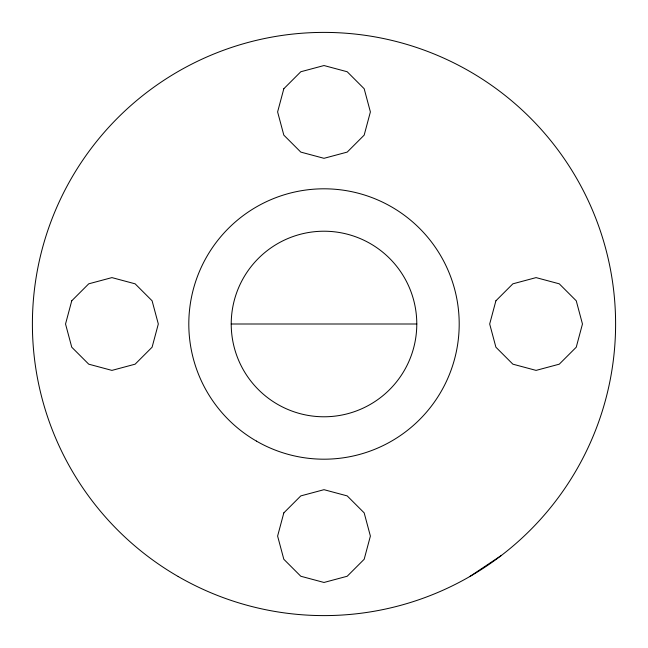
<?xml version="1.0" encoding="UTF-8"?>
<svg xmlns="http://www.w3.org/2000/svg" width="648" height="648" viewBox="0 0 648 648"><rect width="100%" height="100%" fill="white"/><g stroke="black" fill="none" stroke-linecap="round" stroke-linejoin="round"><path stroke-width="0.97" d="M469.8 576.534L501.512 555.344M231.215 324L416.786 324A92.785 92.785 0 0 1 277.611 404.352A92.785 92.785 0 0 1 277.611 243.648A92.785 92.785 0 0 1 416.786 324M71.75 300.802L65.537 324L71.75 347.198L88.736 364.176L111.926 370.389L135.124 364.176L152.102 347.198L158.315 324L152.102 300.802L135.124 283.824L111.926 277.611L88.736 283.824L71.75 300.802M283.824 88.736L277.611 111.926L283.824 135.124L300.802 152.102L324 158.315L347.198 152.102L364.176 135.124L370.389 111.926L364.176 88.736L347.198 71.75L324 65.537L300.802 71.75L283.824 88.736M283.824 512.876L277.611 536.074L283.824 559.265L300.802 576.25L324 582.463L347.198 576.25L364.176 559.265L370.389 536.074L364.176 512.876L347.198 495.898L324 489.685L300.802 495.898L283.824 512.876M495.898 300.802L489.685 324L495.898 347.198L512.876 364.176L536.074 370.389L559.265 364.176L576.25 347.198L582.463 324L576.25 300.802L559.265 283.824L536.074 277.611L512.876 283.824L495.898 300.802M178.2 576.534A291.6 291.6 0 0 0 615.6 324A291.6 291.6 0 0 0 178.2 71.466A291.6 291.6 0 0 0 178.2 576.534M256.406 441.085A135.197 135.197 0 0 0 459.197 324A135.197 135.197 0 0 0 256.406 206.915A135.197 135.197 0 0 0 256.406 441.085"/></g></svg>
